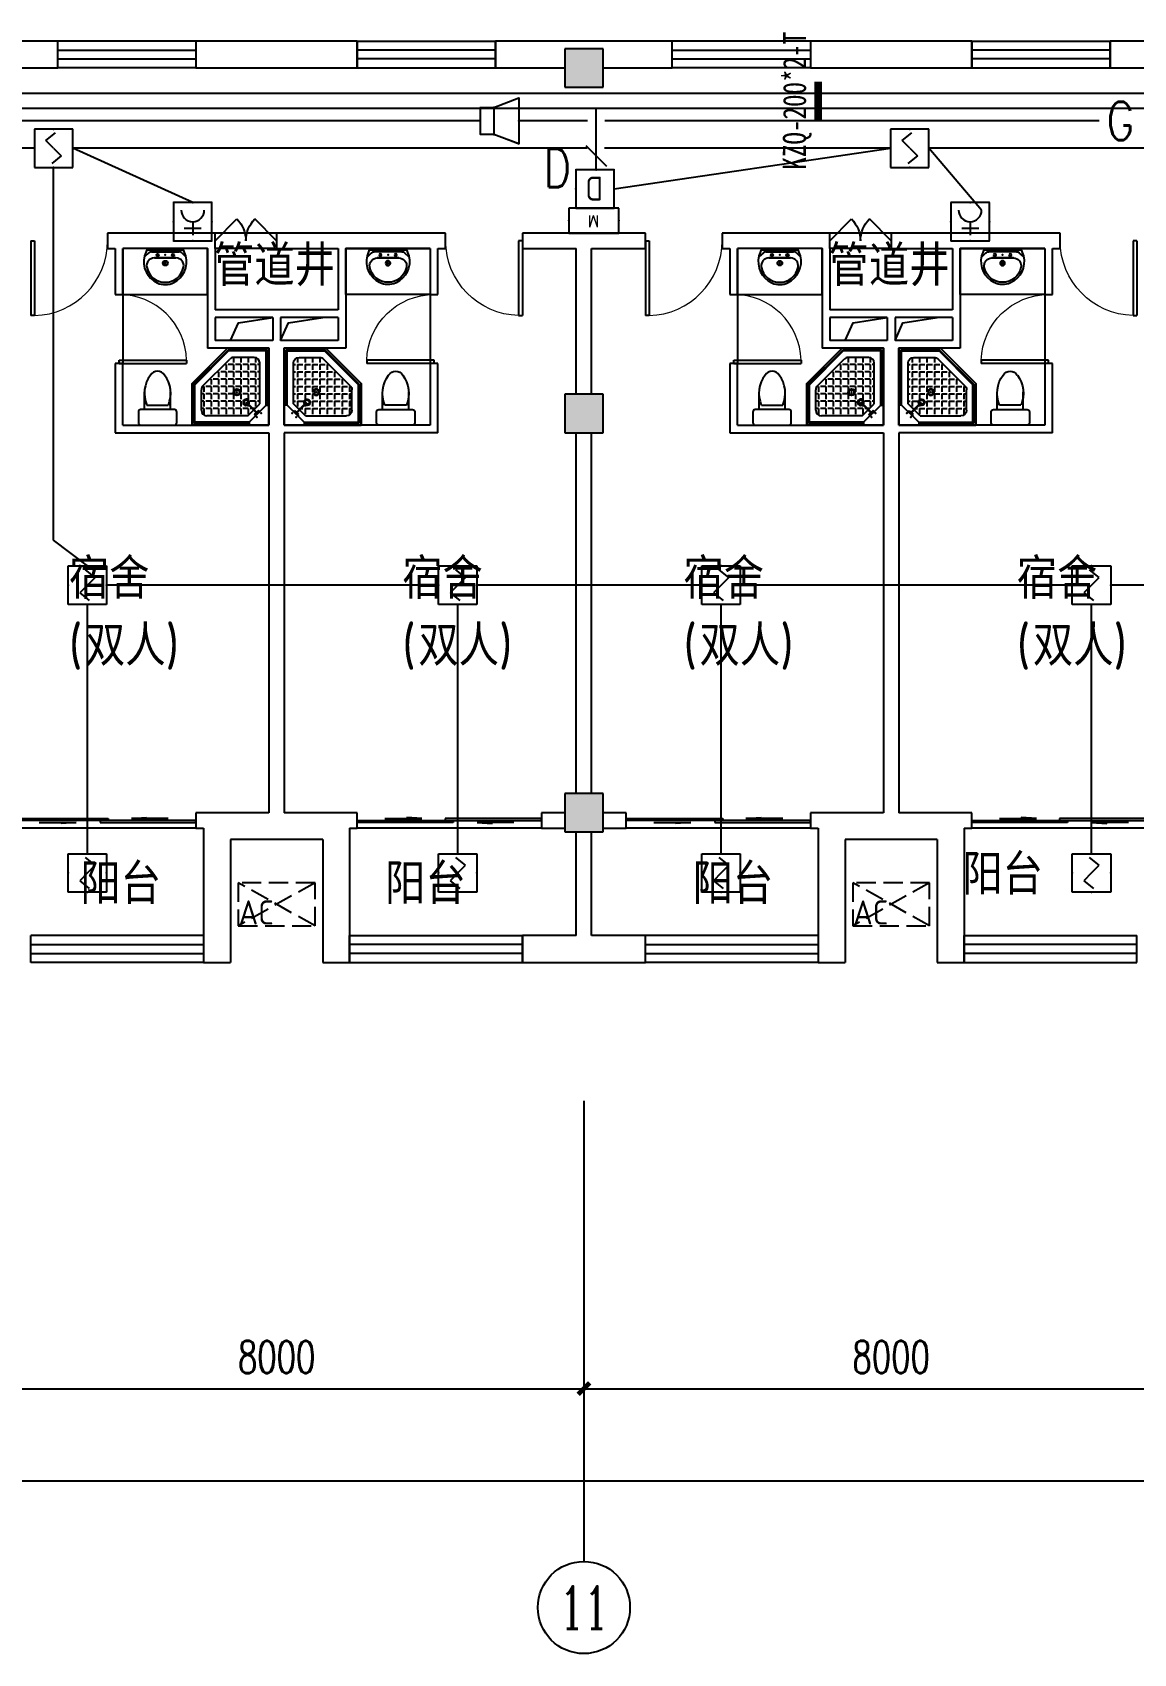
# Model space of a CAD drawing. Extents: x 1725663 to 4653551, y -550461 to 248782.
# Drawn here: x 2346764 to 2361098, y -256471 to -235358 of the extents above; entities that cross this region are included whole.
import ezdxf
from ezdxf.enums import TextEntityAlignment as Align

# ---------------------------------------------------------------- set-up
doc = ezdxf.new("R2010")
doc.units = 0
doc.header["$LTSCALE"] = 1000
doc.linetypes.add('DASH', pattern=[0.35, 0.25, -0.1])
for name, color, linetype in [('0-底图', 7, 'Continuous'), ('AXIS', 3, 'Continuous'), ('AXIS_TEXT', 7, 'Continuous'), ('CABLETRAY', 4, 'Continuous'), ('CLAYER', 7, 'Continuous'), ('COLUMN', 255, 'Continuous'), ('DIM-消防', 3, 'Continuous'), ('DOOR_FIRE', 4, 'Continuous'), ('EQUIP-广播', 3, 'Continuous'), ('EQUIP-消防', 3, 'Continuous'), ('PUB_HATCH', 8, 'Continuous'), ('PUB_TEXT', 7, 'Continuous'), ('WALL', 2, 'Continuous'), ('WINDOW', 4, 'Continuous'), ('WIRE-消防', 1, 'Continuous'), ('WP_F', 1, 'Continuous'), ('抗震支吊架', 2, 'Continuous'), ('洁具', 213, 'Continuous'), ('空调外机', 211, 'Continuous')]:
    doc.layers.add(name, color=color, linetype=linetype)
doc.styles.add('_TCH_AXIS', font='COMPLEX', dxfattribs={"bigfont": 'GBCBIG'})
doc.styles.add('_TEL_ATTDEF', font='gbenor', dxfattribs={"bigfont": 'gbcbig'})
doc.styles.add('_TEL_DIM', font='SIMPLEX', dxfattribs={"width": 0.8, "height": 3.5, "bigfont": 'HZTXT'})
doc.styles.add('A_DIM_T3', font='SIMPLEX', dxfattribs={"width": 0.7, "bigfont": 'HZ'})
doc.styles.add('COMPLEX', font='COMPLEX')
doc.styles.add('HZ', font='rs.shx', dxfattribs={"width": 0.8, "bigfont": 'hztxt.shx'})
doc.styles.add('kzcad', font='', dxfattribs={"width": 0.8})
doc.styles.get("Standard").update_dxf_attribs({"font": 'geniso.shx', "bigfont": 'hztxt.shx'})
doc.styles.get('kzcad').set_extended_font_data('SimSun')
doc.dimstyles.new('_TCH_ARCH&&150', dxfattribs={"dimtxt": 420, "dimasz": 150, "dimexe": 375, "dimexo": 450, "dimgap": 202.5, "dimtad": 1, "dimdec": 0, "dimzin": 0, "dimdsep": 46, "dimtxsty": 'A_DIM_T3', "dimblk": 'ARCHTICK', "dimcen": 0.09, "dimclrt": 7, "dimazin": 2, "dimtfac": 1, "dimtdec": 0, "dimtix": 1, "dimtmove": 2, "dimatfit": 3, "dimfxl": 150, "dimtolj": 1, "dimtzin": 0, "dimarcsym": 0})

# ---------------------------------------------------------------- blocks, each defined once
blk = doc.blocks.new('$equip$00002656')
for p, q in [((-0.5, 1), (-0.5, 0)), ((0.5, 1), (-0.5, 1)), ((0.5, 0), (0.5, 1)), ((0, 0.5), (0, 0.15)), ((-0.5, 0), (0.5, 0)), ((-0.219, 0.331), (0.222, 0.331))]:
    blk.add_line(p, q)
at = {"const_width": 0.04}
blk.add_lwpolyline([(-0.5, 1), (0.5, 1), (0.5, 0), (-0.5, 0), (-0.5, 1), (0.5, 1)], dxfattribs=at)
blk.add_arc((0, 0.8), 0.3, 180, 0)
for p in [(0, 1), (-0.5, 0.5), (0.5, 0.5), (0, 0)]:
    blk.add_point(p)
at = {"color": 7, "flags": 1}
for tag, height, p in [('B', 0.4, (0.762, 0.292)), ('A', 0.00002, (0, 0))]:
    blk.add_attdef(tag, text='', height=height, dxfattribs=at).set_placement(p, align=Align.MIDDLE_CENTER)
blk = doc.blocks.new('A$C29581A72')
at = {"layer": 'EQUIP-消防', "xscale": 500, "yscale": 500, "zscale": 500}
blk.add_blockref('$equip$00002656', (358, 98), dxfattribs=at)
at = {"style": 'HZ', "flags": 1}
for tag in ['WHAT', 'SPEC', 'UNIT']:
    blk.add_attdef(tag, (375, 0), '', height=0.001, dxfattribs=at)
blk = doc.blocks.new('$Equip$00002649')
for p, q in [((-0.5, 0.5), (-0.5, -0.5)), ((0.5, 0.5), (-0.5, 0.5)), ((0.5, -0.5), (0.5, 0.5)), ((-0.2, 0.2), (0.05, 0.4)), ((0, 0), (-0.2, 0.2)), ((0, 0), (0.2, -0.2)), ((0.2, -0.2), (-0.05, -0.4)), ((-0.5, -0.5), (0.5, -0.5))]:
    blk.add_line(p, q)
at = {"const_width": 0.02}
blk.add_lwpolyline([(-0.5, 0.5), (0.5, 0.5), (0.5, -0.5), (-0.5, -0.5), (-0.5, 0.5), (0.5, 0.5)], dxfattribs=at)
for p in [(0, 0.5), (-0.5, 0), (0.5, 0), (0, -0.5)]:
    blk.add_point(p)
at = {"color": 7, "flags": 1}
for tag, height, p in [('A', 0.00002, (0, 0)), ('B', 0.4, (0.762, -0.208))]:
    blk.add_attdef(tag, text='', height=height, dxfattribs=at).set_placement(p, align=Align.MIDDLE_CENTER)
blk = doc.blocks.new('$equip_U$00000157(WIN7-PC-dian)')
for p, q in [((-0.65, 0.65), (-0.65, 0)), ((0.65, 0.65), (-0.65, 0.65)), ((0.65, 0), (0.65, 0.65)), ((-0.65, 0), (0.65, 0))]:
    blk.add_line(p, q)
for p in [(0.041, 0.65), (-0.65, 0.325), (0.041, 0), (0.65, 0.325)]:
    blk.add_point(p)
at = {"color": 7, "style": '_TEL_DIM'}
blk.add_attdef('$TEXT$', text='', height=0.3, dxfattribs=at).set_placement((0.006, 0.343), align=Align.MIDDLE_CENTER)
at = {"color": 7, "style": '_TEL_DIM', "flags": 1}
for tag in ['A', 'REMARK']:
    blk.add_attdef(tag, text='', height=0.00002, dxfattribs=at).set_placement((0, 0), align=Align.MIDDLE_CENTER)
at = {"layer": 'EQUIP-消防', "color": 7, "style": '_TEL_DIM', "flags": 1}
blk.add_attdef('REMARK', text='', height=0.00002, dxfattribs=at).set_placement((0, 0), align=Align.MIDDLE_CENTER)
blk.add_attdef('REMARK', text='', height=0.00002, dxfattribs=at).set_placement((0, 0), align=Align.MIDDLE_CENTER)
blk = doc.blocks.new('$equip$00002755')
for p, q in [((0.5, 0.5), (-0.5, 0.5)), ((-0.5, 0.5), (-0.5, -0.5)), ((0.5, -0.5), (0.5, 0.5)), ((-0.5, -0.5), (0.5, -0.5))]:
    blk.add_line(p, q)
at = {"const_width": 0.04}
blk.add_lwpolyline([(-0.5, 0.5), (0.5, 0.5), (0.5, -0.5), (-0.5, -0.5), (-0.5, 0.5), (0.5, 0.5)], dxfattribs=at)
for p in [(0, 0.5), (-0.5, 0), (0.5, 0), (-0.027, -0.5)]:
    blk.add_point(p)
at = {"color": 7}
blk.add_attdef('$TEXT$', text='', height=0.4, dxfattribs=at).set_placement((0.026, -0.008), align=Align.MIDDLE_CENTER)
at = {"color": 7, "flags": 1}
for tag, height, p in [('A', 0.00002, (0, 0)), ('B', 0.4, (0.755, -0.254))]:
    blk.add_attdef(tag, text='', height=height, dxfattribs=at).set_placement(p, align=Align.MIDDLE_CENTER)
blk = doc.blocks.new('$TelecSys$00000111')
blk.add_line((0.268, 0.268), (-0.268, -0.268))
at = {"color": 7, "style": '_TEL_DIM', "width": 0.8}
blk.add_attdef('N', text='', height=1, dxfattribs=at).set_placement((-0.212, 0.579), align=Align.MIDDLE)
blk = doc.blocks.new('$equip$00002982')
for p, q in [((0.35, 0.35), (1, 0.6)), ((1, 0.6), (1, -0.6)), ((0, 0.35), (0.35, 0.35)), ((0, 0.35), (0, -0.35)), ((0.35, 0.35), (0.35, -0.35)), ((0.35, -0.35), (0, -0.35)), ((1, -0.6), (0.35, -0.35))]:
    blk.add_line(p, q)
at = {"const_width": 0.04}
blk.add_lwpolyline([(0.35, 0.35), (0, 0.35), (0, -0.35), (0.35, -0.35), (1, -0.6), (1, 0.6), (0.35, 0.35), (0, 0.35)], dxfattribs=at)
for p in [(0, 0), (0.35, 0.35), (1, 0), (0.35, -0.35)]:
    blk.add_point(p)
at = {"color": 7, "style": '_TEL_DIM', "flags": 1}
for tag in ['A', 'REMARK']:
    blk.add_attdef(tag, text='', height=0.00002, dxfattribs=at).set_placement((0, 0), align=Align.MIDDLE_CENTER)
blk = doc.blocks.new('_ArchTick')
at = {"color": 0, "linetype": 'ByBlock', "const_width": 0.4}
blk.add_lwpolyline([(-0.5, -0.5), (0.5, 0.5)], dxfattribs=at)
blk = doc.blocks.new('*D909')
at = {"layer": 'AXIS', "color": 0, "lineweight": -2, "transparency": 16777216}
for p, q in [((1497007, -168588), (1497007, -173463)), ((1604207, -168588), (1604207, -173463)), ((1497007, -173088), (1604207, -173088))]:
    blk.add_line(p, q, dxfattribs=at)
at = {"layer": 'Defpoints', "color": 0, "transparency": 16777216}
for p in [(1497007, -168138), (1604207, -168138), (1604207, -173088)]:
    blk.add_point(p, dxfattribs=at)
at = {"layer": 'AXIS', "color": 0, "lineweight": -2, "transparency": 16777216, "xscale": 150, "yscale": 150, "zscale": 150, "rotation": 180}
blk.add_blockref('_ArchTick', (1497007, -173088), dxfattribs=at)
at = {"layer": 'AXIS', "color": 0, "lineweight": -2, "transparency": 16777216, "xscale": 150, "yscale": 150, "zscale": 150}
blk.add_blockref('_ArchTick', (1604207, -173088), dxfattribs=at)
at = {"layer": 'AXIS', "color": 7, "transparency": 16777216, "insert": (1550607, -172675), "char_height": 420, "attachment_point": 5, "style": 'A_DIM_T3'}
blk.add_mtext('\\A1;107200', dxfattribs=at)
blk = doc.blocks.new('*D920')
at = {"layer": 'AXIS', "color": 0, "lineweight": -2, "transparency": 16777216}
for p, q in [((1556807, -168588), (1556807, -172263)), ((1564807, -168588), (1564807, -172263)), ((1556807, -171888), (1564807, -171888))]:
    blk.add_line(p, q, dxfattribs=at)
at = {"layer": 'Defpoints', "color": 0, "transparency": 16777216}
for p in [(1556807, -168138), (1564807, -168138), (1564807, -171888)]:
    blk.add_point(p, dxfattribs=at)
at = {"layer": 'AXIS', "color": 0, "lineweight": -2, "transparency": 16777216, "xscale": 150, "yscale": 150, "zscale": 150, "rotation": 180}
blk.add_blockref('_ArchTick', (1556807, -171888), dxfattribs=at)
at = {"layer": 'AXIS', "color": 0, "lineweight": -2, "transparency": 16777216, "xscale": 150, "yscale": 150, "zscale": 150}
blk.add_blockref('_ArchTick', (1564807, -171888), dxfattribs=at)
at = {"layer": 'AXIS', "color": 7, "transparency": 16777216, "insert": (1560807, -171475), "char_height": 420, "attachment_point": 5, "style": 'A_DIM_T3'}
blk.add_mtext('\\A1;8000', dxfattribs=at)
blk = doc.blocks.new('*D921')
at = {"layer": 'AXIS', "color": 0, "lineweight": -2, "transparency": 16777216}
for p, q in [((1564807, -168588), (1564807, -172263)), ((1572807, -168588), (1572807, -172263)), ((1564807, -171888), (1572807, -171888))]:
    blk.add_line(p, q, dxfattribs=at)
at = {"layer": 'Defpoints', "color": 0, "transparency": 16777216}
for p in [(1564807, -168138), (1572807, -168138), (1572807, -171888)]:
    blk.add_point(p, dxfattribs=at)
at = {"layer": 'AXIS', "color": 0, "lineweight": -2, "transparency": 16777216, "xscale": 150, "yscale": 150, "zscale": 150, "rotation": 180}
blk.add_blockref('_ArchTick', (1564807, -171888), dxfattribs=at)
at = {"layer": 'AXIS', "color": 0, "lineweight": -2, "transparency": 16777216, "xscale": 150, "yscale": 150, "zscale": 150}
blk.add_blockref('_ArchTick', (1572807, -171888), dxfattribs=at)
at = {"layer": 'AXIS', "color": 7, "transparency": 16777216, "insert": (1568807, -171475), "char_height": 420, "attachment_point": 5, "style": 'A_DIM_T3'}
blk.add_mtext('\\A1;8000', dxfattribs=at)
blk = doc.blocks.new('*D973')
at = {"layer": 'AXIS', "color": 0, "lineweight": -2, "transparency": 16777216}
for p, q in [((1497007, -168588), (1497007, -173463)), ((1604207, -168588), (1604207, -173463)), ((1497007, -173088), (1604207, -173088))]:
    blk.add_line(p, q, dxfattribs=at)
at = {"layer": 'Defpoints', "color": 0, "transparency": 16777216}
for p in [(1497007, -168138), (1604207, -168138), (1604207, -173088)]:
    blk.add_point(p, dxfattribs=at)
at = {"layer": 'AXIS', "color": 0, "lineweight": -2, "transparency": 16777216, "xscale": 150, "yscale": 150, "zscale": 150, "rotation": 180}
blk.add_blockref('_ArchTick', (1497007, -173088), dxfattribs=at)
at = {"layer": 'AXIS', "color": 0, "lineweight": -2, "transparency": 16777216, "xscale": 150, "yscale": 150, "zscale": 150}
blk.add_blockref('_ArchTick', (1604207, -173088), dxfattribs=at)
at = {"layer": 'AXIS', "color": 7, "transparency": 16777216, "insert": (1550607, -172675), "char_height": 420, "attachment_point": 5, "style": 'A_DIM_T3'}
blk.add_mtext('\\A1;107200', dxfattribs=at)
blk = doc.blocks.new('*D984')
at = {"layer": 'AXIS', "color": 0, "lineweight": -2, "transparency": 16777216}
for p, q in [((1556807, -168588), (1556807, -172263)), ((1564807, -168588), (1564807, -172263)), ((1556807, -171888), (1564807, -171888))]:
    blk.add_line(p, q, dxfattribs=at)
at = {"layer": 'Defpoints', "color": 0, "transparency": 16777216}
for p in [(1556807, -168138), (1564807, -168138), (1564807, -171888)]:
    blk.add_point(p, dxfattribs=at)
at = {"layer": 'AXIS', "color": 0, "lineweight": -2, "transparency": 16777216, "xscale": 150, "yscale": 150, "zscale": 150, "rotation": 180}
blk.add_blockref('_ArchTick', (1556807, -171888), dxfattribs=at)
at = {"layer": 'AXIS', "color": 0, "lineweight": -2, "transparency": 16777216, "xscale": 150, "yscale": 150, "zscale": 150}
blk.add_blockref('_ArchTick', (1564807, -171888), dxfattribs=at)
at = {"layer": 'AXIS', "color": 7, "transparency": 16777216, "insert": (1560807, -171475), "char_height": 420, "attachment_point": 5, "style": 'A_DIM_T3'}
blk.add_mtext('\\A1;8000', dxfattribs=at)
blk = doc.blocks.new('*D985')
at = {"layer": 'AXIS', "color": 0, "lineweight": -2, "transparency": 16777216}
for p, q in [((1564807, -168588), (1564807, -172263)), ((1572807, -168588), (1572807, -172263)), ((1564807, -171888), (1572807, -171888))]:
    blk.add_line(p, q, dxfattribs=at)
at = {"layer": 'Defpoints', "color": 0, "transparency": 16777216}
for p in [(1564807, -168138), (1572807, -168138), (1572807, -171888)]:
    blk.add_point(p, dxfattribs=at)
at = {"layer": 'AXIS', "color": 0, "lineweight": -2, "transparency": 16777216, "xscale": 150, "yscale": 150, "zscale": 150, "rotation": 180}
blk.add_blockref('_ArchTick', (1564807, -171888), dxfattribs=at)
at = {"layer": 'AXIS', "color": 0, "lineweight": -2, "transparency": 16777216, "xscale": 150, "yscale": 150, "zscale": 150}
blk.add_blockref('_ArchTick', (1572807, -171888), dxfattribs=at)
at = {"layer": 'AXIS', "color": 7, "transparency": 16777216, "insert": (1568807, -171475), "char_height": 420, "attachment_point": 5, "style": 'A_DIM_T3'}
blk.add_mtext('\\A1;8000', dxfattribs=at)
blk = doc.blocks.new('_AXISO')
blk.add_circle((0, 0), 0.5)
at = {"layer": 'AXIS_TEXT', "style": 'COMPLEX', "width": 1.041667}
blk.add_attdef('A', text='', height=0.56, dxfattribs=at).set_placement((-0.25, -0.28), (0.25, -0.28), align=Align.FIT)
blk = doc.blocks.new('*D1037')
at = {"layer": 'AXIS', "color": 0, "lineweight": -2, "transparency": 16777216}
for p, q in [((1497007, -168588), (1497007, -173463)), ((1604207, -168588), (1604207, -173463)), ((1497007, -173088), (1604207, -173088))]:
    blk.add_line(p, q, dxfattribs=at)
at = {"layer": 'Defpoints', "color": 0, "transparency": 16777216}
for p in [(1497007, -168138), (1604207, -168138), (1604207, -173088)]:
    blk.add_point(p, dxfattribs=at)
at = {"layer": 'AXIS', "color": 0, "lineweight": -2, "transparency": 16777216, "xscale": 150, "yscale": 150, "zscale": 150, "rotation": 180}
blk.add_blockref('_ArchTick', (1497007, -173088), dxfattribs=at)
at = {"layer": 'AXIS', "color": 0, "lineweight": -2, "transparency": 16777216, "xscale": 150, "yscale": 150, "zscale": 150}
blk.add_blockref('_ArchTick', (1604207, -173088), dxfattribs=at)
at = {"layer": 'AXIS', "color": 7, "transparency": 16777216, "insert": (1550607, -172675), "char_height": 420, "attachment_point": 5, "style": 'A_DIM_T3'}
blk.add_mtext('\\A1;107200', dxfattribs=at)
blk = doc.blocks.new('*D1048')
at = {"layer": 'AXIS', "color": 0, "lineweight": -2, "transparency": 16777216}
for p, q in [((1556807, -168588), (1556807, -172263)), ((1564807, -168588), (1564807, -172263)), ((1556807, -171888), (1564807, -171888))]:
    blk.add_line(p, q, dxfattribs=at)
at = {"layer": 'Defpoints', "color": 0, "transparency": 16777216}
for p in [(1556807, -168138), (1564807, -168138), (1564807, -171888)]:
    blk.add_point(p, dxfattribs=at)
at = {"layer": 'AXIS', "color": 0, "lineweight": -2, "transparency": 16777216, "xscale": 150, "yscale": 150, "zscale": 150, "rotation": 180}
blk.add_blockref('_ArchTick', (1556807, -171888), dxfattribs=at)
at = {"layer": 'AXIS', "color": 0, "lineweight": -2, "transparency": 16777216, "xscale": 150, "yscale": 150, "zscale": 150}
blk.add_blockref('_ArchTick', (1564807, -171888), dxfattribs=at)
at = {"layer": 'AXIS', "color": 7, "transparency": 16777216, "insert": (1560807, -171475), "char_height": 420, "attachment_point": 5, "style": 'A_DIM_T3'}
blk.add_mtext('\\A1;8000', dxfattribs=at)
blk = doc.blocks.new('*D1049')
at = {"layer": 'AXIS', "color": 0, "lineweight": -2, "transparency": 16777216}
for p, q in [((1564807, -168588), (1564807, -172263)), ((1572807, -168588), (1572807, -172263)), ((1564807, -171888), (1572807, -171888))]:
    blk.add_line(p, q, dxfattribs=at)
at = {"layer": 'Defpoints', "color": 0, "transparency": 16777216}
for p in [(1564807, -168138), (1572807, -168138), (1572807, -171888)]:
    blk.add_point(p, dxfattribs=at)
at = {"layer": 'AXIS', "color": 0, "lineweight": -2, "transparency": 16777216, "xscale": 150, "yscale": 150, "zscale": 150, "rotation": 180}
blk.add_blockref('_ArchTick', (1564807, -171888), dxfattribs=at)
at = {"layer": 'AXIS', "color": 0, "lineweight": -2, "transparency": 16777216, "xscale": 150, "yscale": 150, "zscale": 150}
blk.add_blockref('_ArchTick', (1572807, -171888), dxfattribs=at)
at = {"layer": 'AXIS', "color": 7, "transparency": 16777216, "insert": (1568807, -171475), "char_height": 420, "attachment_point": 5, "style": 'A_DIM_T3'}
blk.add_mtext('\\A1;8000', dxfattribs=at)
blk = doc.blocks.new('1F平面-CAD导入_dwg_Drawing4_t3_dwg_$plan$00001613-474159-1F-927810-1F')
at = {"layer": '洁具'}
for p, q in [((-30, 250), (-170, 250)), ((-200, 170), (-430, 170)), ((-260, -140), (-260, 140)), ((-200, -170), (-200, -220)), ((-170, -250), (-30, -250))]:
    blk.add_line(p, q, dxfattribs=at)
for points in [[(-200, 220), (-200, 170), (-200, -170), (-430, -170)], [(0, -220), (0, 220)]]:
    blk.add_lwpolyline(points, dxfattribs=at)
for centre, radius, start, end in [((-170, 220), 30, 90, 180), ((-30, 220), 30, 0, 90), ((-590, 0), 110, 123.4509, 236.5491), ((-413, -227), 398, 67.4505, 126.6381), ((-413, 227), 398, 233.3619, 292.5495), ((-170, -220), 30, 180, 270), ((-30, -220), 30, 270, 0)]:
    blk.add_arc(centre, radius, start, end, dxfattribs=at)
blk = doc.blocks.new('$lvtry$00000169')
at = {"color": 0}
for p, q in [((259, -36), (259, 0)), ((259, -36), (36, -259)), ((276, -120), (120, -276)), ((144, -151), (291, -298)), ((151, -144), (298, -291)), ((259, -24), (976, -24)), ((259, -36), (964, -36)), ((270, -213), (270, -143)), ((276, -120), (808, -120)), ((366, -213), (366, -143)), ((462, -213), (462, -143)), ((558, -213), (558, -143)), ((655, -213), (655, -143)), ((751, -213), (751, -143)), ((847, -213), (847, -143)), ((880, -192), (880, -460)), ((964, -36), (976, -24)), ((964, -36), (964, -525)), ((976, -24), (976, -530)), ((36, -259), (0, -259)), ((24, -259), (24, -976)), ((36, -259), (36, -964)), ((120, -276), (120, -808)), ((120, -309), (147, -309)), ((120, -405), (147, -405)), ((173, -309), (173, -239)), ((173, -309), (243, -309)), ((173, -405), (173, -335)), ((173, -405), (243, -405)), ((183, -213), (205, -213)), ((220, -213), (243, -213)), ((270, -213), (340, -213)), ((270, -263), (270, -239)), ((270, -405), (270, -335)), ((270, -405), (340, -405)), ((334, -309), (340, -309)), ((366, -213), (436, -213)), ((366, -309), (366, -239)), ((366, -309), (436, -309)), ((366, -405), (366, -335)), ((366, -405), (379, -405)), ((462, -213), (532, -213)), ((462, -309), (462, -239)), ((462, -309), (532, -309)), ((462, -405), (462, -335)), ((462, -405), (532, -405)), ((558, -213), (628, -213)), ((558, -309), (558, -239)), ((558, -309), (628, -309)), ((558, -405), (558, -335)), ((558, -405), (628, -405)), ((655, -213), (725, -213)), ((655, -309), (655, -239)), ((655, -309), (725, -309)), ((655, -405), (655, -335)), ((655, -405), (725, -405)), ((751, -213), (821, -213)), ((751, -309), (751, -239)), ((751, -309), (821, -309)), ((751, -405), (751, -335)), ((751, -405), (821, -405)), ((847, -213), (880, -213)), ((847, -309), (847, -239)), ((847, -309), (880, -309)), ((847, -405), (847, -335)), ((847, -405), (880, -405)), ((120, -501), (147, -501)), ((120, -598), (147, -598)), ((173, -501), (173, -431)), ((173, -501), (243, -501)), ((173, -598), (173, -528)), ((173, -598), (243, -598)), ((173, -694), (173, -624)), ((270, -501), (270, -431)), ((270, -501), (340, -501)), ((270, -598), (270, -528)), ((270, -598), (340, -598)), ((270, -694), (270, -624)), ((366, -501), (366, -431)), ((366, -501), (436, -501)), ((366, -598), (366, -528)), ((366, -598), (436, -598)), ((366, -694), (366, -624)), ((462, -501), (462, -431)), ((462, -501), (532, -501)), ((462, -598), (462, -528)), ((462, -598), (532, -598)), ((462, -694), (462, -624)), ((859, -511), (511, -859)), ((964, -525), (525, -964)), ((976, -530), (530, -976)), ((558, -501), (558, -431)), ((558, -501), (628, -501)), ((558, -598), (558, -528)), ((558, -598), (628, -598)), ((558, -694), (558, -624)), ((655, -501), (655, -431)), ((655, -501), (725, -501)), ((655, -598), (655, -528)), ((655, -598), (725, -598)), ((655, -694), (655, -624)), ((751, -501), (751, -431)), ((751, -501), (821, -501)), ((751, -598), (751, -528)), ((751, -598), (773, -598)), ((847, -501), (847, -431)), ((847, -501), (867, -501)), ((964, -525), (976, -530)), ((120, -694), (147, -694)), ((120, -790), (147, -790)), ((173, -694), (243, -694)), ((173, -790), (173, -720)), ((173, -790), (243, -790)), ((173, -878), (173, -816)), ((270, -694), (340, -694)), ((270, -790), (270, -720)), ((270, -790), (340, -790)), ((270, -880), (270, -816)), ((366, -694), (436, -694)), ((366, -790), (366, -720)), ((366, -790), (436, -790)), ((366, -880), (366, -816)), ((462, -694), (532, -694)), ((462, -790), (462, -720)), ((462, -790), (532, -790)), ((462, -880), (462, -816)), ((558, -694), (628, -694)), ((558, -790), (558, -720)), ((558, -790), (580, -790)), ((655, -694), (676, -694)), ((36, -964), (24, -976)), ((24, -976), (530, -976)), ((36, -964), (525, -964)), ((192, -880), (460, -880)), ((525, -964), (530, -976))]:
    blk.add_line(p, q, dxfattribs=at)
blk.add_lwpolyline([(0, 0), (0, -1000), (540, -1000), (1000, -540), (1000, 0)], close=True)
for points in [[(0, 0), (0, -1000)], [(0, 0), (1000, 0)], [(1000, 0), (1000, -540)], [(136, -190), (148, -178), (132, -162), (121, -174)], [(190, -136), (178, -148), (162, -132), (174, -121)], [(1000, -540), (540, -1000)], [(0, -1000), (540, -1000)]]:
    blk.add_lwpolyline(points, close=True, dxfattribs=at)
for radius in [43.8, 31.1]:
    blk.add_circle((416, -428), radius, dxfattribs=at)
for centre, radius, start, end in [((808, -192), 72, 0, 90), ((296, -296), 40.6, 142.583, 128.4197), ((296, -296), 28.6, 145.828, 125.6599), ((808, -460), 72, 315, 0), ((192, -808), 72, 180, 270), ((460, -808), 72, 270, 315)]:
    blk.add_arc(centre, radius, start, end, dxfattribs=at)
for p in [(103, -156, 0), (156, -102, 0), (416, -428, 0)]:
    blk.add_point(p, dxfattribs=at)
blk = doc.blocks.new('$lvtry$00000178')
at = {"color": 0}
for p, q in [((-238, 0), (238, 0)), ((-214, -36), (-272, -91)), ((-180, -23), (180, -23)), ((-142, -105), (140, -105)), ((140, -105), (-142, -105)), ((216, -37), (268, -91))]:
    blk.add_line(p, q, dxfattribs=at)
blk.add_lwpolyline([(-104, -430, 0.224698), (110, -425, 0.348046), (269, -79), (239, 0), (-241, 0), (-271, -79, 0.356844)], format="xyb", close=True, dxfattribs=at)
for centre, radius in [((-100, -65), 16.3), ((1, -172), 31.6), ((100, -65), 16.3)]:
    blk.add_circle(centre, radius, dxfattribs=at)
at = {"color": 0, "lineweight": 13}
blk.add_circle((1, -172), 23, dxfattribs=at)
at = {"color": 0}
for centre, radius, start, end in [((-142, -205), 100, 90, 190.5602), ((-180, -73), 50, 90, 133.181), ((140, -205), 100, 349.4398, 90), ((180, -73), 50, 44.5607, 90), ((-1, -179), 243, 190.5602, 349.4398)]:
    blk.add_arc(centre, radius, start, end, dxfattribs=at)
for p in [(0, -65), (1, -172)]:
    blk.add_point(p, dxfattribs=at)
blk = doc.blocks.new('A$C70365C93')
at = {"layer": '洁具'}
blk.add_lwpolyline([(-1900, 2300), (-1900, 1700), (-800, 1700), (-800, 2300)], close=True, dxfattribs=at)
blk.add_blockref('$lvtry$00000178', (-1350, 2280), dxfattribs=at)
at = {"layer": '洁具', "rotation": 180}
blk.add_blockref('$lvtry$00000169', (0, 0), dxfattribs=at)
at = {"layer": '洁具', "extrusion": (0, 0, -1), "xscale": -1, "zscale": -1, "rotation": 90}
blk.add_blockref('1F平面-CAD导入_dwg_Drawing4_t3_dwg_$plan$00001613-474159-1F-927810-1F', (1450, 0), dxfattribs=at)
blk = doc.blocks.new('A$Cf5a72a1b')
at = {"layer": '空调外机', "linetype": 'DASH'}
for p, q in [((1000, 563), (0, 0)), ((1000, 0), (0, 563))]:
    blk.add_line(p, q, dxfattribs=at)
blk.add_lwpolyline([(1000, 563), (0, 563), (0, 0), (1000, 0)], close=True, dxfattribs=at)
at = {"layer": 'PUB_TEXT'}
blk.add_text('AC', height=315, dxfattribs=at).set_placement((5, 18))
blk = doc.blocks.new('$WINLIB2D$00000001')
at = {"color": 0}
for points in [[(-0.5, 0.5), (-0.5, -0.5)], [(-0.5, 0.5), (0.5, 0.5)], [(0.5, -0.5), (0.5, 0.5)], [(0.5, 0.1667), (-0.5, 0.1667)], [(0.5, -0.1667), (-0.5, -0.1667)], [(-0.5, -0.5), (0.5, -0.5)]]:
    blk.add_lwpolyline(points, dxfattribs=at)
blk = doc.blocks.new('$DorLib2D$00000131')
at = {"color": 0, "linetype": 'Continuous'}
for p, q in [((0.15, 0.125), (0.2319, 0.1973)), ((0.2319, 0.1973), (0.2319, 0.125)), ((-0.5, 0.125), (-0.5, 0)), ((0.0192, 0.125), (-0.5, 0.125)), ((0.0192, 0), (0.0192, 0.125)), ((0.35, 0.125), (0.15, 0.125)), ((-0.5, 0), (0.0192, 0)), ((-0.024, 0), (0.5, 0)), ((-0.024, -0.125), (-0.024, 0)), ((0.5, 0), (0.5, -0.125)), ((-0.35, -0.125), (-0.15, -0.125)), ((-0.2319, -0.1973), (-0.2319, -0.125)), ((-0.15, -0.125), (-0.2319, -0.1973)), ((0.5, -0.125), (-0.024, -0.125))]:
    blk.add_line(p, q, dxfattribs=at)
blk = doc.blocks.new('$DorLib2D$00000116')
at = {"color": 0}
for p, q in [((-0.5, 0), (-0.146, 0.354)), ((0.5, 0), (0.146, 0.354))]:
    blk.add_line(p, q, dxfattribs=at)
for centre, start, end in [((-0.5, 0), 0, 45), ((0.5, 0), 135, 180)]:
    blk.add_arc(centre, 0.5, start, end, dxfattribs=at)
blk = doc.blocks.new('$DorLib2D$00000001')
for p, q in [((0.45, 0.975), (0.5, 0.975)), ((0.45, 0), (0.45, 0.975)), ((0.5, 0), (0.5, 0.975)), ((0.5, 0), (0.45, 0))]:
    blk.add_line(p, q)
at = {"lineweight": 13}
blk.add_arc((0.475, 0), 0.975, 91.4693, 180, dxfattribs=at)
blk = doc.blocks.new('ghgd')
at = {"layer": 'PUB_HATCH'}
for points in [[(1564557, -154937.8), (1565057, -154937.8), (1565057, -154437.8), (1564557, -154437.8)], [(1564557, -159437.8), (1565057, -159437.8), (1565057, -158937.8), (1564557, -158937.8)], [(1564557, -164637.8), (1565057, -164637.8), (1565057, -164137.8), (1564557, -164137.8)]]:
    blk.add_hatch(color=256, dxfattribs=at).paths.add_polyline_path(points)
for points in [[(1560207, -158237.8), (1560310.6, -158007.5), (1560757, -157937.8)], [(1560857, -158237.8), (1560960.6, -158007.5), (1561407, -157937.8)], [(1568207, -158237.8), (1568310.6, -158007.5), (1568757, -157937.8)], [(1568857, -158237.8), (1568960.6, -158007.5), (1569407, -157937.8)]]:
    blk.add_lwpolyline(points)
at = {"layer": 'AXIS'}
blk.add_line((1564807, -168137.8), (1564807, -174137.8), dxfattribs=at)
at = {"layer": 'COLUMN'}
for p, q in [((1565057, -154437.8), (1564557, -154437.8)), ((1564557, -154437.8), (1564557, -154937.8)), ((1565057, -154937.8), (1565057, -154437.8)), ((1564557, -154937.8), (1565057, -154937.8)), ((1565057, -158937.8), (1564557, -158937.8)), ((1564557, -158937.8), (1564557, -159437.8)), ((1565057, -159437.8), (1565057, -158937.8)), ((1564557, -159437.8), (1565057, -159437.8)), ((1565057, -164137.8), (1564557, -164137.8)), ((1564557, -164137.8), (1564557, -164637.8)), ((1565057, -164637.8), (1565057, -164137.8)), ((1564557, -164637.8), (1565057, -164637.8))]:
    blk.add_line(p, q, dxfattribs=at)
at = {"layer": 'DOOR_FIRE'}
for p, q in [((1560807, -156837.8), (1560007, -156837.8)), ((1568807, -156837.8), (1568007, -156837.8)), ((1560807, -157037.8), (1560007, -157037.8)), ((1568807, -157037.8), (1568007, -157037.8))]:
    blk.add_line(p, q, dxfattribs=at)
at = {"layer": 'WALL'}
for p, q in [((1557957, -154337.8), (1556657, -154337.8)), ((1557957, -154687.8), (1557957, -154337.8)), ((1561857, -154337.8), (1559757, -154337.8)), ((1559757, -154337.8), (1559757, -154687.8)), ((1561857, -154687.8), (1561857, -154337.8)), ((1564807, -154337.8), (1563657, -154337.8)), ((1563657, -154337.8), (1563657, -154687.8)), ((1565957, -154337.8), (1564807, -154337.8)), ((1565957, -154687.8), (1565957, -154337.8)), ((1569857, -154337.8), (1567757, -154337.8)), ((1567757, -154337.8), (1567757, -154687.8)), ((1569857, -154687.8), (1569857, -154337.8)), ((1572807, -154337.8), (1571657, -154337.8)), ((1571657, -154337.8), (1571657, -154687.8)), ((1556907, -154687.8), (1557957, -154687.8)), ((1559757, -154687.8), (1561857, -154687.8)), ((1563657, -154687.8), (1564557, -154687.8)), ((1565057, -154687.8), (1565957, -154687.8)), ((1567757, -154687.8), (1569857, -154687.8)), ((1571657, -154687.8), (1572557, -154687.8)), ((1558707, -156837.8), (1558607, -156837.8)), ((1558607, -156837.8), (1558607, -157037.8)), ((1559907, -156837.8), (1558707, -156837.8)), ((1560007, -156837.8), (1559907, -156837.8)), ((1560007, -157037.8), (1560007, -156837.8)), ((1561707, -156837.8), (1560807, -156837.8)), ((1560807, -156837.8), (1560807, -157037.8)), ((1562907, -156837.8), (1561707, -156837.8)), ((1563007, -156837.8), (1562907, -156837.8)), ((1563007, -157037.8), (1563007, -156837.8)), ((1564807, -156837.8), (1564007, -156837.8)), ((1564007, -156837.8), (1564007, -157037.8)), ((1565607, -156837.8), (1564807, -156837.8)), ((1565607, -157037.8), (1565607, -156837.8)), ((1566707, -156837.8), (1566607, -156837.8)), ((1566607, -156837.8), (1566607, -157037.8)), ((1567907, -156837.8), (1566707, -156837.8)), ((1568007, -156837.8), (1567907, -156837.8)), ((1568007, -157037.8), (1568007, -156837.8)), ((1569707, -156837.8), (1568807, -156837.8)), ((1568807, -156837.8), (1568807, -157037.8)), ((1570907, -156837.8), (1569707, -156837.8)), ((1571007, -156837.8), (1570907, -156837.8)), ((1571007, -157037.8), (1571007, -156837.8)), ((1558607, -157037.8), (1558707, -157037.8)), ((1558707, -157037.8), (1558707, -157637.8)), ((1559907, -157037.8), (1558807, -157037.8)), ((1558807, -157637.8), (1558807, -157037.8)), ((1559907, -157037.8), (1559907, -157837.8)), ((1560007, -157037.8), (1560007, -157837.8)), ((1560807, -157037.8), (1561607, -157037.8)), ((1561607, -157037.8), (1561607, -157837.8)), ((1562807, -157037.8), (1561707, -157037.8)), ((1561707, -157037.8), (1561707, -157837.8)), ((1562807, -157037.8), (1562807, -157637.8)), ((1562907, -157637.8), (1562907, -157037.8)), ((1562907, -157037.8), (1563007, -157037.8)), ((1564007, -157037.8), (1564707, -157037.8)), ((1564707, -158937.8), (1564707, -157037.8)), ((1564907, -158937.8), (1564907, -157037.8)), ((1564907, -157037.8), (1565607, -157037.8)), ((1566607, -157037.8), (1566707, -157037.8)), ((1566707, -157037.8), (1566707, -157637.8)), ((1567907, -157037.8), (1566807, -157037.8)), ((1566807, -157637.8), (1566807, -157037.8)), ((1567907, -157037.8), (1567907, -157837.8)), ((1568007, -157037.8), (1568007, -157837.8)), ((1568807, -157037.8), (1569607, -157037.8)), ((1569607, -157037.8), (1569607, -157837.8)), ((1570807, -157037.8), (1569707, -157037.8)), ((1569707, -157037.8), (1569707, -157837.8)), ((1570807, -157037.8), (1570807, -157637.8)), ((1570907, -157637.8), (1570907, -157037.8)), ((1570907, -157037.8), (1571007, -157037.8)), ((1558707, -157637.8), (1558807, -157637.8)), ((1562807, -157637.8), (1562907, -157637.8)), ((1566707, -157637.8), (1566807, -157637.8)), ((1570807, -157637.8), (1570907, -157637.8)), ((1559907, -157837.8), (1559907, -158337.8)), ((1560807, -157837.8), (1560007, -157837.8)), ((1561607, -157837.8), (1560807, -157837.8)), ((1561707, -157837.8), (1561707, -158337.8)), ((1567907, -157837.8), (1567907, -158337.8)), ((1568807, -157837.8), (1568007, -157837.8)), ((1569607, -157837.8), (1568807, -157837.8)), ((1569707, -157837.8), (1569707, -158337.8)), ((1560757, -157937.8), (1560007, -157937.8)), ((1560007, -157937.8), (1560007, -158237.8)), ((1560757, -157937.8), (1560757, -158237.8)), ((1561607, -157937.8), (1560857, -157937.8)), ((1560857, -157937.8), (1560857, -158237.8)), ((1561607, -157937.8), (1561607, -158237.8)), ((1568757, -157937.8), (1568007, -157937.8)), ((1568007, -157937.8), (1568007, -158237.8)), ((1568757, -157937.8), (1568757, -158237.8)), ((1569607, -157937.8), (1568857, -157937.8)), ((1568857, -157937.8), (1568857, -158237.8)), ((1569607, -157937.8), (1569607, -158237.8)), ((1560707, -158337.8), (1559907, -158337.8)), ((1560757, -158237.8), (1560007, -158237.8)), ((1560707, -158337.8), (1560707, -159337.8)), ((1561607, -158237.8), (1560857, -158237.8)), ((1560907, -158337.8), (1560907, -159337.8)), ((1561707, -158337.8), (1560907, -158337.8)), ((1568707, -158337.8), (1567907, -158337.8)), ((1568757, -158237.8), (1568007, -158237.8)), ((1568707, -158337.8), (1568707, -159337.8)), ((1569607, -158237.8), (1568857, -158237.8)), ((1568907, -158337.8), (1568907, -159337.8)), ((1569707, -158337.8), (1568907, -158337.8)), ((1558807, -158537.8), (1558707, -158537.8)), ((1558707, -158537.8), (1558707, -159437.8)), ((1558807, -159337.8), (1558807, -158537.8)), ((1562907, -158537.8), (1562807, -158537.8)), ((1562807, -158537.8), (1562807, -159337.8)), ((1562907, -159437.8), (1562907, -158537.8)), ((1566807, -158537.8), (1566707, -158537.8)), ((1566707, -158537.8), (1566707, -159437.8)), ((1566807, -159337.8), (1566807, -158537.8)), ((1570907, -158537.8), (1570807, -158537.8)), ((1570807, -158537.8), (1570807, -159337.8)), ((1570907, -159437.8), (1570907, -158537.8)), ((1558807, -159337.8), (1560707, -159337.8)), ((1562807, -159337.8), (1560907, -159337.8)), ((1566807, -159337.8), (1568707, -159337.8)), ((1570807, -159337.8), (1568907, -159337.8)), ((1558707, -159437.8), (1560707, -159437.8)), ((1560707, -159437.8), (1560707, -164387.8)), ((1562907, -159437.8), (1560907, -159437.8)), ((1560907, -159437.8), (1560907, -164387.8)), ((1564707, -164137.8), (1564707, -159437.8)), ((1564907, -164137.8), (1564907, -159437.8)), ((1566707, -159437.8), (1568707, -159437.8)), ((1568707, -159437.8), (1568707, -164387.8)), ((1570907, -159437.8), (1568907, -159437.8)), ((1568907, -159437.8), (1568907, -164387.8)), ((1560107, -164387.8), (1559757, -164387.8)), ((1559757, -164387.8), (1559757, -164587.8)), ((1560707, -164387.8), (1560107, -164387.8)), ((1561507, -164387.8), (1560907, -164387.8)), ((1561857, -164387.8), (1561507, -164387.8)), ((1561857, -164587.8), (1561857, -164387.8)), ((1564557, -164387.8), (1564257, -164387.8)), ((1564257, -164387.8), (1564257, -164587.8)), ((1565357, -164387.8), (1565057, -164387.8)), ((1565357, -164587.8), (1565357, -164387.8)), ((1568107, -164387.8), (1567757, -164387.8)), ((1567757, -164387.8), (1567757, -164587.8)), ((1568707, -164387.8), (1568107, -164387.8)), ((1569507, -164387.8), (1568907, -164387.8)), ((1569857, -164387.8), (1569507, -164387.8)), ((1569857, -164587.8), (1569857, -164387.8)), ((1559757, -164587.8), (1559857, -164587.8)), ((1559857, -164587.8), (1559857, -165987.8)), ((1561757, -164587.8), (1561757, -165987.8)), ((1561757, -164587.8), (1561857, -164587.8)), ((1564257, -164587.8), (1564557, -164587.8)), ((1564707, -165987.8), (1564707, -164637.8)), ((1564907, -165987.8), (1564907, -164637.8)), ((1565057, -164587.8), (1565357, -164587.8)), ((1567757, -164587.8), (1567857, -164587.8)), ((1567857, -164587.8), (1567857, -165987.8)), ((1569757, -164587.8), (1569757, -165987.8)), ((1569757, -164587.8), (1569857, -164587.8)), ((1560207, -164737.8), (1560207, -166337.8)), ((1560807, -164737.8), (1560207, -164737.8)), ((1561407, -164737.8), (1560807, -164737.8)), ((1561407, -164737.8), (1561407, -166337.8)), ((1568207, -164737.8), (1568207, -166337.8)), ((1568807, -164737.8), (1568207, -164737.8)), ((1569407, -164737.8), (1568807, -164737.8)), ((1569407, -164737.8), (1569407, -166337.8)), ((1559857, -165987.8), (1559857, -166337.8)), ((1561757, -166337.8), (1561757, -165987.8)), ((1564707, -165987.8), (1564007, -165987.8)), ((1564007, -165987.8), (1564007, -166337.8)), ((1565607, -165987.8), (1564907, -165987.8)), ((1565607, -166337.8), (1565607, -165987.8)), ((1567857, -165987.8), (1567857, -166337.8)), ((1569757, -166337.8), (1569757, -165987.8)), ((1559857, -166337.8), (1560207, -166337.8)), ((1561407, -166337.8), (1561757, -166337.8)), ((1564007, -166337.8), (1564807, -166337.8)), ((1564807, -166337.8), (1565607, -166337.8)), ((1567857, -166337.8), (1568207, -166337.8)), ((1569407, -166337.8), (1569757, -166337.8))]:
    blk.add_line(p, q, dxfattribs=at)
at = {"layer": 'WINDOW'}
for p, q in [((1558807, -157637.8), (1558807, -158537.8)), ((1562807, -157637.8), (1562807, -158537.8)), ((1566807, -157637.8), (1566807, -158537.8)), ((1570807, -157637.8), (1570807, -158537.8)), ((1559757, -164587.8), (1557357, -164587.8)), ((1564257, -164587.8), (1561857, -164587.8)), ((1567757, -164587.8), (1565357, -164587.8)), ((1572257, -164587.8), (1569857, -164587.8))]:
    blk.add_line(p, q, dxfattribs=at)
for name, p in [('A$C70365C93', (1560707, -159337.8)), ('A$C70365C93', (1568707, -159337.8)), ('A$Cf5a72a1b', (1560307.5, -165861.3)), ('A$Cf5a72a1b', (1568307.5, -165861.3))]:
    blk.add_blockref(name, p)
at = {"xscale": -1, "rotation": 359.9999999999999}
for p in [(1560907, -159337.8), (1568907, -159337.8)]:
    blk.add_blockref('A$C70365C93', p, dxfattribs=at)
at = {"layer": 'AXIS'}
ref = blk.add_blockref('_AXISO', (1564807, -174737.8), dxfattribs=dict(at, xscale=1200, yscale=1200, zscale=1200))
ref.add_attrib('A', '11', dxfattribs={"layer": 'AXIS_TEXT', "height": 553.14, "style": '_TCH_AXIS'}).set_placement((1564490.9, -175014.3), (1565123.1, -175014.3), align=Align.FIT)
at = {"layer": 'DOOR_FIRE', "xscale": 800, "yscale": -800, "zscale": 200, "rotation": 179.9999999994664}
for p in [(1560407, -156937.8), (1568407, -156937.8)]:
    blk.add_blockref('$DorLib2D$00000116', p, dxfattribs=at)
at = {"layer": 'WINDOW'}
for name, p, xscale, yscale, zscale in [('$WINLIB2D$00000001', (1558857, -154512.8), -1800, 350, -1800), ('$WINLIB2D$00000001', (1562757, -154512.8), 1800, 350, 1800), ('$WINLIB2D$00000001', (1566857, -154512.8), -1800, 350, -1800), ('$WINLIB2D$00000001', (1570757, -154512.8), 1800, 350, 1800), ('$DorLib2D$00000001', (1558107, -156937.8), -1000, -1000, -1000), ('$DorLib2D$00000001', (1563507, -156937.8), 1000, -1000, 1000), ('$DorLib2D$00000001', (1566107, -156937.8), -1000, -1000, -1000), ('$DorLib2D$00000001', (1571507, -156937.8), 1000, -1000, 1000), ('$WINLIB2D$00000001', (1570882, -166162.8), 2249.999999993481, 350, 2249.999999993481)]:
    blk.add_blockref(name, p, dxfattribs=dict(at, xscale=xscale, yscale=yscale, zscale=zscale))
for name, p, xscale, yscale, zscale, rotation in [('$DorLib2D$00000001', (1558757, -158087.8), 900, 900, 900, 269.9999999994664), ('$DorLib2D$00000001', (1562857, -158087.8), 900, -900, 900, 269.9999999994664), ('$DorLib2D$00000001', (1566757, -158087.8), 900, 900, 900, 269.9999999994664), ('$DorLib2D$00000001', (1570857, -158087.8), 900, -900, 900, 269.9999999994664), ('$DorLib2D$00000131', (1558557, -164487.8), 2400, 200, 2400, 180), ('$DorLib2D$00000131', (1563057, -164487.8), -2400, 200, -2400, 180), ('$DorLib2D$00000131', (1566557, -164487.8), 2400, 200, 2400, 180), ('$DorLib2D$00000131', (1571057, -164487.8), -2400, 200, -2400, 180), ('$WINLIB2D$00000001', (1558732, -166162.8), 2249.999999993481, -350, 2249.999999993481, 180), ('$WINLIB2D$00000001', (1562882, -166162.8), -2249.999999993481, -350, -2249.999999993481, 180), ('$WINLIB2D$00000001', (1566732, -166162.8), 2249.999999993481, -350, 2249.999999993481, 180)]:
    blk.add_blockref(name, p, dxfattribs=dict(at, xscale=xscale, yscale=yscale, zscale=zscale, rotation=rotation))
at = {"layer": 'CLAYER'}
for p in [(1559992.3, -157524.8), (1567992.3, -157524.8)]:
    blk.add_text('管道井', height=525, dxfattribs=at).set_placement(p)
at = {"layer": 'PUB_TEXT'}
for s, p in [('宿舍', (1558102.1, -161601.6)), ('宿舍', (1562441.6, -161601.6)), ('宿舍', (1566102.1, -161601.6)), ('宿舍', (1570441.6, -161601.6)), ('(', (1558102.1, -162473.7)), ('双人', (1558312.1, -162473.7)), (')', (1559362.1, -162473.7)), ('(', (1562441.6, -162473.7)), ('双人', (1562651.6, -162473.7)), (')', (1563701.6, -162473.7)), ('(', (1566102.1, -162473.7)), ('双人', (1566312.1, -162473.7)), (')', (1567362.1, -162473.7)), ('(', (1570441.6, -162473.7)), ('双人', (1570651.6, -162473.7)), (')', (1571701.6, -162473.7)), ('阳台', (1569733.4, -165453.6)), ('阳台', (1558252.3, -165575.8)), ('阳台', (1562219.5, -165575.8)), ('阳台', (1566221.8, -165575.8))]:
    blk.add_text(s, height=525, dxfattribs=at).set_placement(p)
at = {"layer": 'AXIS'}
for p1, p2, distance, picture, middle in [((1497007, -168137.8), (1604207, -168137.8), -4950, '*D909', (1550607, -172675.3)), ((1497007, -168137.8), (1604207, -168137.8), -4950, '*D973', (1550607, -172675.3)), ((1497007, -168137.8), (1604207, -168137.8), -4950, '*D1037', (1550607, -172675.3)), ((1556807, -168137.8), (1564807, -168137.8), -3750, '*D920', (1560807, -171475.3)), ((1556807, -168137.8), (1564807, -168137.8), -3750, '*D984', (1560807, -171475.3)), ((1556807, -168137.8), (1564807, -168137.8), -3750, '*D1048', (1560807, -171475.3)), ((1564807, -168137.8), (1572807, -168137.8), -3750, '*D921', (1568807, -171475.3)), ((1564807, -168137.8), (1572807, -168137.8), -3750, '*D985', (1568807, -171475.3)), ((1564807, -168137.8), (1572807, -168137.8), -3750, '*D1049', (1568807, -171475.3))]:
    dim = blk.add_aligned_dim(p1=p1, p2=p2, distance=distance, dimstyle='_TCH_ARCH&&150', dxfattribs=at)
    dim.commit()
    dim.dimension.update_dxf_attribs({"geometry": picture, "text_midpoint": middle})

msp = doc.modelspace()

# ---------------------------------------------------------------- linework, layer by layer
at = {"layer": 'CABLETRAY'}
for p, q in [((2332562, -236148), (2374059, -236148)), ((2332562, -236148), (2374059, -236148)), ((2374059, -236348), (2332562, -236348)), ((2374059, -236348), (2332562, -236348))]:
    msp.add_line(p, q, dxfattribs=at)
at = {"layer": 'WIRE-消防'}
for p, q in [((2354103, -236399), (2354103, -236348)), ((2354103, -237146), (2354103, -236373)), ((2352594, -236511), (2344561, -236511)), ((2353990, -236511), (2353094, -236511)), ((2360649, -236511), (2354215, -236511)), ((2346790, -236866), (2342816, -236866)), ((2353985, -236866), (2347290, -236866)), ((2348850, -237573), (2347290, -236866)), ((2357935, -236866), (2354210, -236866)), ((2354339, -237396), (2357935, -236866)), ((2365030, -236866), (2358435, -236866)), ((2359120, -237673), (2358435, -236866)), ((2347040, -241969), (2347040, -237116)), ((2347479, -242307, 4200), (2347040, -241969)), ((2352051, -242557, 4200), (2347729, -242557, 4200)), ((2355479, -242557, 4200), (2352551, -242557, 4200)), ((2360301, -242557, 4200), (2355979, -242557, 4200)), ((2363479, -242557, 4200), (2360801, -242557, 4200)), ((2347479, -246055, 4200), (2347479, -242807, 4200)), ((2352301, -246055, 4200), (2352301, -242807, 4200)), ((2355729, -246055, 4200), (2355729, -242807, 4200)), ((2360551, -246055, 4200), (2360551, -242807, 4200))]:
    msp.add_line(p, q, dxfattribs=at)
at = {"layer": '抗震支吊架', "color": 2, "const_width": 100}
msp.add_lwpolyline([(2356994, -236498), (2356994, -235998)], dxfattribs=at)

# ---------------------------------------------------------------- block references
at = {"layer": '0-底图'}
msp.add_blockref('ghgd', (789136, -81133), dxfattribs=at)
at = {"layer": 'DIM-消防'}
ref = msp.add_blockref('$TelecSys$00000111', (2354103, -236964), dxfattribs=dict(at, xscale=500, yscale=500, zscale=500, rotation=90))
ref.add_attrib('N', 'D', dxfattribs={"layer": '0', "color": 7, "height": 500, "style": '_TEL_DIM', "width": 0.8}).set_placement((2353598, -237125), align=Align.MIDDLE)
at = {"layer": 'EQUIP-广播', "xscale": 500, "yscale": 500, "zscale": 500}
msp.add_blockref('$equip$00002982', (2352594, -236511), dxfattribs=at)
at = {"layer": 'EQUIP-消防', "xscale": 500, "yscale": 500, "zscale": 500}
for p in [(2347040, -236866), (2358185, -236866)]:
    msp.add_blockref('$Equip$00002649', p, dxfattribs=at)
at = {"layer": 'EQUIP-消防'}
ref = msp.add_blockref('$equip$00002755', (2354089, -237396), dxfattribs=dict(at, xscale=500, yscale=500, zscale=500, rotation=180))
ref.add_attrib('$TEXT$', 'D', dxfattribs={"layer": '0', "color": 7, "height": 312, "rotation": 180, "style": '_TEL_ATTDEF'}).set_placement((2354076, -237392), align=Align.MIDDLE_CENTER)
at = {"layer": 'EQUIP-消防', "xscale": 500, "yscale": 500, "zscale": 500, "rotation": 180}
msp.add_blockref('$equip_U$00000157(WIN7-PC-dian)', (2354073, -237646), dxfattribs=at).add_auto_attribs({'$TEXT$': 'M'})
at = {"layer": 'EQUIP-消防', "xscale": -500, "yscale": 500, "zscale": 500, "rotation": 180}
for p in [(2347479, -242557, 4200), (2352301, -242557, 4200), (2355729, -242557, 4200), (2360551, -242557, 4200), (2347479, -246305, 4200), (2352301, -246305, 4200), (2355729, -246305, 4200), (2360551, -246305, 4200)]:
    msp.add_blockref('$Equip$00002649', p, dxfattribs=at)
at = {"layer": 'WP_F'}
for p in [(2348493, -238171), (2358613, -238171)]:
    msp.add_blockref('A$C29581A72', p, dxfattribs=at)

# ---------------------------------------------------------------- texts
at = {"layer": 'DIM-消防', "style": '_TEL_DIM', "width": 0.8}
msp.add_text('G', height=500, dxfattribs=at).set_placement((2360925, -236511), align=Align.MIDDLE_CENTER)
at = {"layer": '抗震支吊架', "color": 2, "style": 'kzcad', "width": 0.8}
msp.add_text('KZQ-200*2-T', height=300, rotation=89.8854, dxfattribs=at).set_placement((2356834, -236248), align=Align.CENTER)

doc.saveas('drawing.dxf')
